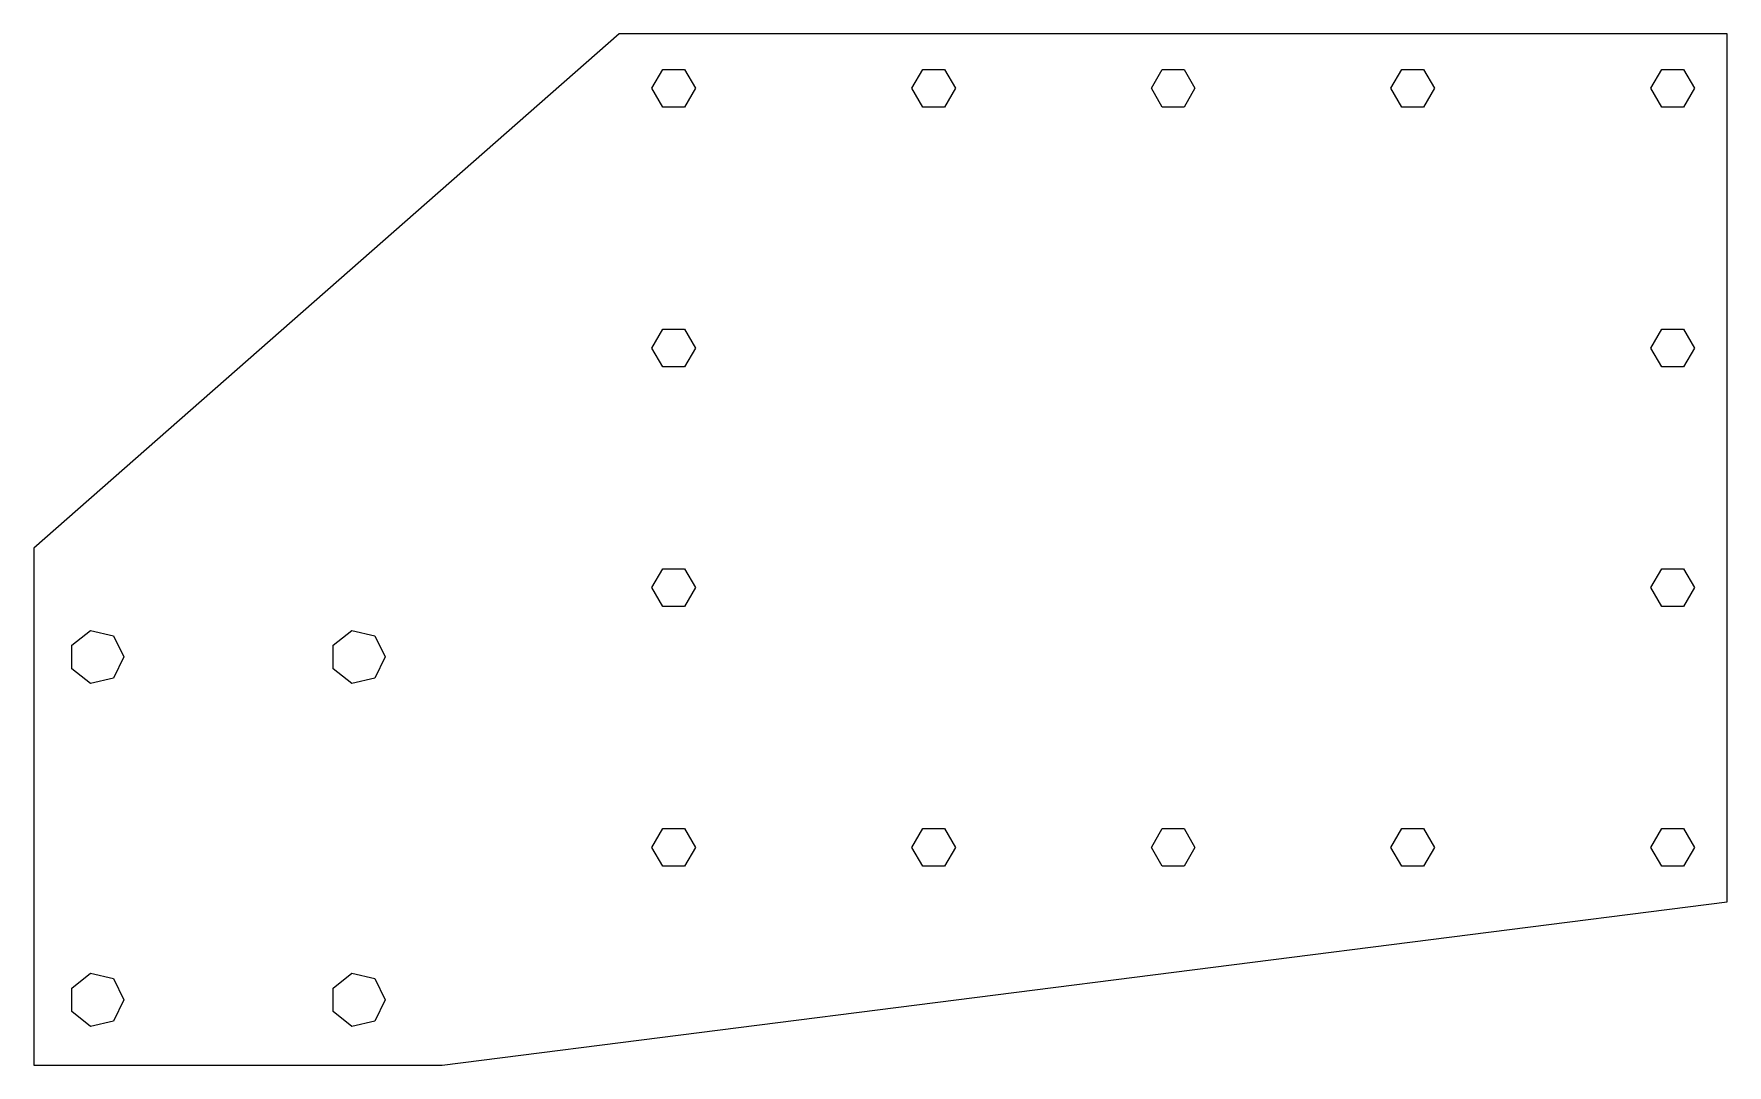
# Model space of a CAD drawing. Header units: metres. Extents: x -43 to 81, y -12 to 64.
import ezdxf

# ---------------------------------------------------------------- set-up
doc = ezdxf.new("R2010")
doc.units = ezdxf.units.M

msp = doc.modelspace()

# ---------------------------------------------------------------- linework, layer by layer
for p, q in [((0, 63.8), (-43, 26)), ((81.4, 63.8), (0, 63.8)), ((81.4, 0), (81.4, 63.8)), ((2.39999, 59.8), (3.2, 61.1856)), ((3.2, 61.1856), (4.79999, 61.1856)), ((4.79999, 61.1856), (5.59999, 59.8)), ((21.5, 59.8), (22.3, 61.1856)), ((22.3, 61.1856), (23.9, 61.1856)), ((23.9, 61.1856), (24.7, 59.8)), ((39.1, 59.8), (39.9, 61.1856)), ((39.9, 61.1856), (41.5, 61.1856)), ((41.5, 61.1856), (42.3, 59.8)), ((56.7, 59.8), (57.5, 61.1856)), ((57.5, 61.1856), (59.1, 61.1856)), ((59.1, 61.1856), (59.9, 59.8)), ((75.8, 59.8), (76.6, 61.1856)), ((76.6, 61.1856), (78.2, 61.1856)), ((78.2, 61.1856), (79, 59.8)), ((3.2, 58.4144), (2.39999, 59.8)), ((5.59999, 59.8), (4.79999, 58.4144)), ((22.3, 58.4144), (21.5, 59.8)), ((24.7, 59.8), (23.9, 58.4144)), ((39.9, 58.4144), (39.1, 59.8)), ((42.3, 59.8), (41.5, 58.4144)), ((57.5, 58.4144), (56.7, 59.8)), ((59.9, 59.8), (59.1, 58.4144)), ((76.6, 58.4144), (75.8, 59.8)), ((79, 59.8), (78.2, 58.4144)), ((4.79999, 58.4144), (3.2, 58.4144)), ((23.9, 58.4144), (22.3, 58.4144)), ((41.5, 58.4144), (39.9, 58.4144)), ((59.1, 58.4144), (57.5, 58.4144)), ((78.2, 58.4144), (76.6, 58.4144)), ((2.39999, 40.7), (3.2, 42.0856)), ((3.2, 42.0856), (4.79999, 42.0856)), ((4.79999, 42.0856), (5.59999, 40.7)), ((75.8, 40.7), (76.6, 42.0856)), ((76.6, 42.0856), (78.2, 42.0856)), ((78.2, 42.0856), (79, 40.7)), ((3.2, 39.3143), (2.39999, 40.7)), ((5.59999, 40.7), (4.79999, 39.3143)), ((76.6, 39.3143), (75.8, 40.7)), ((79, 40.7), (78.2, 39.3143)), ((4.79999, 39.3143), (3.2, 39.3143)), ((78.2, 39.3143), (76.6, 39.3143)), ((-43, 26), (-43, -12)), ((2.39999, 23.1), (3.2, 24.4856)), ((3.2, 24.4856), (4.79999, 24.4856)), ((4.79999, 24.4856), (5.59999, 23.1)), ((75.8, 23.1), (76.6, 24.4856)), ((76.6, 24.4856), (78.2, 24.4856)), ((78.2, 24.4856), (79, 23.1)), ((3.2, 21.7144), (2.39999, 23.1)), ((5.59999, 23.1), (4.79999, 21.7144)), ((76.6, 21.7144), (75.8, 23.1)), ((79, 23.1), (78.2, 21.7144)), ((4.79999, 21.7144), (3.2, 21.7144)), ((78.2, 21.7144), (76.6, 21.7144)), ((-40.202, 18.8678), (-38.845, 19.9498)), ((-38.845, 19.9498), (-37.153, 19.5637)), ((-21.0019, 18.8678), (-19.6451, 19.9498)), ((-19.6451, 19.9498), (-17.953, 19.5637)), ((-40.202, 17.1322), (-40.202, 18.8678)), ((-37.153, 19.5637), (-36.4, 18)), ((-21.0019, 17.1322), (-21.0019, 18.8678)), ((-17.953, 19.5637), (-17.2, 18)), ((-36.4, 18), (-37.153, 16.4363)), ((-17.2, 18), (-17.953, 16.4363)), ((-38.845, 16.0501), (-40.202, 17.1322)), ((-37.153, 16.4363), (-38.845, 16.0501)), ((-19.6451, 16.0501), (-21.0019, 17.1322)), ((-17.953, 16.4363), (-19.6451, 16.0501)), ((2.39999, 4), (3.2, 5.38564)), ((3.2, 5.38564), (4.79999, 5.38564)), ((4.79999, 5.38564), (5.59999, 4)), ((21.5, 4), (22.3, 5.38564)), ((22.3, 5.38564), (23.9, 5.38564)), ((23.9, 5.38564), (24.7, 4)), ((39.1, 4), (39.9, 5.38564)), ((39.9, 5.38564), (41.5, 5.38564)), ((41.5, 5.38564), (42.3, 4)), ((56.7, 4), (57.5, 5.38564)), ((57.5, 5.38564), (59.1, 5.38564)), ((59.1, 5.38564), (59.9, 4)), ((75.8, 4), (76.6, 5.38564)), ((76.6, 5.38564), (78.2, 5.38564)), ((78.2, 5.38564), (79, 4)), ((3.2, 2.61435), (2.39999, 4)), ((5.59999, 4), (4.79999, 2.61435)), ((22.3, 2.61435), (21.5, 4)), ((24.7, 4), (23.9, 2.61435)), ((39.9, 2.61435), (39.1, 4)), ((42.3, 4), (41.5, 2.61435)), ((57.5, 2.61435), (56.7, 4)), ((59.9, 4), (59.1, 2.61435)), ((76.6, 2.61435), (75.8, 4)), ((79, 4), (78.2, 2.61435)), ((4.79999, 2.61435), (3.2, 2.61435)), ((23.9, 2.61435), (22.3, 2.61435)), ((41.5, 2.61435), (39.9, 2.61435)), ((59.1, 2.61435), (57.5, 2.61435)), ((78.2, 2.61435), (76.6, 2.61435)), ((-13, -12), (81.4, 0)), ((-40.202, -6.33224), (-38.845, -5.25015)), ((-38.845, -5.25015), (-37.153, -5.63634)), ((-37.153, -5.63634), (-36.4, -7.20001)), ((-21.0019, -6.33224), (-19.6451, -5.25015)), ((-19.6451, -5.25015), (-17.953, -5.63634)), ((-17.953, -5.63634), (-17.2, -7.20001)), ((-40.202, -8.06778), (-40.202, -6.33224)), ((-36.4, -7.20001), (-37.153, -8.76367)), ((-21.0019, -8.06778), (-21.0019, -6.33224)), ((-17.2, -7.20001), (-17.953, -8.76367)), ((-38.845, -9.14986), (-40.202, -8.06778)), ((-19.6451, -9.14986), (-21.0019, -8.06778)), ((-37.153, -8.76367), (-38.845, -9.14986)), ((-17.953, -8.76367), (-19.6451, -9.14986)), ((-43, -12), (-13, -12))]:
    msp.add_line(p, q)

doc.saveas('drawing.dxf')
